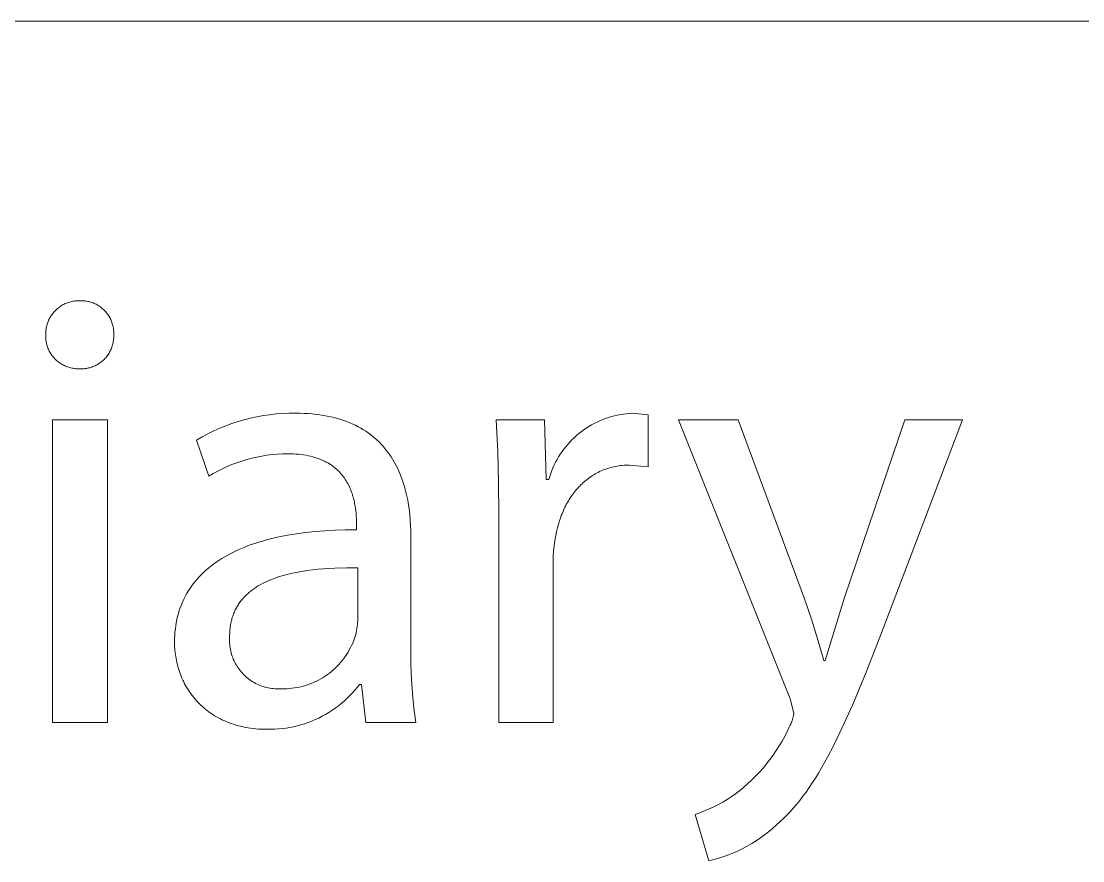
# Model space of a CAD drawing. Header units: millimetres. Extents: x 0 to 4030, y -54 to 2762.
# Drawn here: x 3784.8 to 3853.4, y 342.8 to 397 of the extents above; entities that cross this region are included whole.
import ezdxf

# ---------------------------------------------------------------- set-up
doc = ezdxf.new("R2010")
doc.units = ezdxf.units.MM
doc.header["$MEASUREMENT"] = 0
doc.layers.add('Domyślny', color=7, linetype='Continuous', true_color=0x000000)

msp = doc.modelspace()

# ---------------------------------------------------------------- linework, layer by layer
at = {"layer": 'Domyślny', "color": 18, "lineweight": 15, "true_color": 0x000000}
for p, q in [((4026.418, 396.954), (2507.181, 396.954)), ((3787.114, 378.369), (3787.17, 378.417)), ((3787.17, 378.417), (3787.227, 378.464)), ((3787.227, 378.464), (3787.286, 378.509)), ((3787.286, 378.509), (3787.347, 378.551)), ((3787.347, 378.551), (3787.409, 378.592)), ((3787.409, 378.592), (3787.473, 378.63)), ((3787.473, 378.63), (3787.538, 378.666)), ((3787.538, 378.666), (3787.604, 378.7)), ((3787.604, 378.7), (3787.671, 378.731)), ((3787.671, 378.731), (3787.739, 378.761)), ((3787.739, 378.761), (3787.808, 378.787)), ((3787.808, 378.787), (3787.878, 378.812)), ((3787.878, 378.812), (3787.949, 378.834)), ((3787.949, 378.834), (3788.021, 378.853)), ((3788.021, 378.853), (3788.093, 378.87)), ((3788.093, 378.87), (3788.166, 378.884)), ((3788.166, 378.884), (3788.239, 378.896)), ((3788.239, 378.896), (3788.313, 378.905)), ((3788.313, 378.905), (3788.387, 378.912)), ((3788.387, 378.912), (3788.461, 378.916)), ((3788.461, 378.916), (3788.535, 378.918)), ((3788.535, 378.918), (3788.609, 378.917)), ((3788.609, 378.917), (3788.682, 378.919)), ((3788.682, 378.919), (3788.755, 378.918)), ((3788.755, 378.918), (3788.827, 378.915)), ((3788.827, 378.915), (3788.9, 378.91)), ((3788.9, 378.91), (3788.972, 378.902)), ((3788.972, 378.902), (3789.044, 378.891)), ((3789.044, 378.891), (3789.116, 378.878)), ((3789.116, 378.878), (3789.187, 378.863)), ((3789.187, 378.863), (3789.257, 378.845)), ((3789.257, 378.845), (3789.327, 378.824)), ((3789.327, 378.824), (3789.396, 378.801)), ((3789.396, 378.801), (3789.465, 378.776)), ((3789.465, 378.776), (3789.532, 378.748)), ((3789.532, 378.748), (3789.598, 378.718)), ((3789.598, 378.718), (3789.664, 378.686)), ((3789.664, 378.686), (3789.728, 378.652)), ((3789.728, 378.652), (3789.791, 378.615)), ((3789.791, 378.615), (3789.852, 378.576)), ((3789.852, 378.576), (3789.912, 378.535)), ((3789.912, 378.535), (3789.971, 378.492)), ((3789.971, 378.492), (3790.028, 378.447)), ((3790.028, 378.447), (3790.084, 378.4)), ((3790.084, 378.4), (3790.138, 378.351)), ((3786.593, 377.654), (3786.625, 377.721)), ((3786.625, 377.721), (3786.659, 377.787)), ((3786.659, 377.787), (3786.695, 377.852)), ((3786.695, 377.852), (3786.733, 377.916)), ((3786.733, 377.916), (3786.774, 377.978)), ((3786.774, 377.978), (3786.816, 378.039)), ((3786.816, 378.039), (3786.861, 378.098)), ((3786.861, 378.098), (3786.908, 378.155)), ((3786.908, 378.155), (3786.956, 378.211)), ((3786.956, 378.211), (3787.007, 378.266)), ((3787.007, 378.266), (3787.059, 378.318)), ((3787.059, 378.318), (3787.114, 378.369)), ((3790.138, 378.351), (3790.19, 378.301)), ((3790.19, 378.301), (3790.24, 378.248)), ((3790.24, 378.248), (3790.289, 378.194)), ((3790.289, 378.194), (3790.336, 378.138)), ((3790.336, 378.138), (3790.38, 378.081)), ((3790.38, 378.081), (3790.423, 378.022)), ((3790.423, 378.022), (3790.464, 377.961)), ((3790.464, 377.961), (3790.502, 377.899)), ((3790.502, 377.899), (3790.538, 377.836)), ((3790.538, 377.836), (3790.572, 377.772)), ((3790.572, 377.772), (3790.604, 377.707)), ((3786.42, 377.012), (3786.429, 377.086)), ((3786.429, 377.086), (3786.441, 377.159)), ((3786.441, 377.159), (3786.455, 377.232)), ((3786.455, 377.232), (3786.472, 377.304)), ((3786.472, 377.304), (3786.491, 377.376)), ((3786.491, 377.376), (3786.513, 377.447)), ((3786.513, 377.447), (3786.538, 377.517)), ((3786.538, 377.517), (3786.564, 377.586)), ((3786.564, 377.586), (3786.593, 377.654)), ((3790.604, 377.707), (3790.634, 377.64)), ((3790.634, 377.64), (3790.661, 377.572)), ((3790.661, 377.572), (3790.686, 377.504)), ((3790.686, 377.504), (3790.708, 377.435)), ((3790.708, 377.435), (3790.728, 377.365)), ((3790.728, 377.365), (3790.746, 377.294)), ((3790.746, 377.294), (3790.761, 377.223)), ((3790.761, 377.223), (3790.774, 377.151)), ((3790.774, 377.151), (3790.784, 377.079)), ((3790.784, 377.079), (3790.791, 377.007)), ((3786.406, 376.643), (3786.408, 376.716)), ((3786.407, 376.571), (3786.406, 376.643)), ((3786.407, 376.79), (3786.409, 376.864)), ((3786.408, 376.716), (3786.407, 376.79)), ((3786.41, 376.498), (3786.407, 376.571)), ((3786.409, 376.864), (3786.413, 376.938)), ((3786.416, 376.426), (3786.41, 376.498)), ((3786.413, 376.938), (3786.42, 377.012)), ((3786.424, 376.354), (3786.416, 376.426)), ((3786.435, 376.282), (3786.424, 376.354)), ((3790.782, 376.353), (3790.771, 376.281)), ((3790.79, 376.425), (3790.782, 376.353)), ((3790.795, 376.498), (3790.79, 376.425)), ((3790.791, 377.007), (3790.796, 376.934)), ((3790.798, 376.571), (3790.795, 376.498)), ((3790.796, 376.934), (3790.799, 376.861)), ((3790.799, 376.789), (3790.797, 376.716)), ((3790.797, 376.716), (3790.799, 376.643)), ((3790.799, 376.643), (3790.798, 376.571)), ((3790.799, 376.861), (3790.799, 376.789)), ((3786.448, 376.211), (3786.435, 376.282)), ((3786.463, 376.14), (3786.448, 376.211)), ((3786.482, 376.07), (3786.463, 376.14)), ((3786.502, 376), (3786.482, 376.07)), ((3786.525, 375.932), (3786.502, 376)), ((3786.55, 375.864), (3786.525, 375.932)), ((3786.578, 375.796), (3786.55, 375.864)), ((3786.608, 375.73), (3786.578, 375.796)), ((3786.64, 375.665), (3786.608, 375.73)), ((3786.674, 375.601), (3786.64, 375.665)), ((3790.567, 375.662), (3790.533, 375.598)), ((3790.599, 375.727), (3790.567, 375.662)), ((3790.629, 375.794), (3790.599, 375.727)), ((3790.656, 375.861), (3790.629, 375.794)), ((3790.681, 375.929), (3790.656, 375.861)), ((3790.704, 375.998), (3790.681, 375.929)), ((3790.725, 376.068), (3790.704, 375.998)), ((3790.743, 376.138), (3790.725, 376.068)), ((3790.758, 376.21), (3790.743, 376.138)), ((3790.771, 376.281), (3790.758, 376.21)), ((3786.711, 375.539), (3786.674, 375.601)), ((3786.749, 375.477), (3786.711, 375.539)), ((3786.79, 375.417), (3786.749, 375.477)), ((3786.833, 375.359), (3786.79, 375.417)), ((3786.878, 375.302), (3786.833, 375.359)), ((3786.924, 375.246), (3786.878, 375.302)), ((3786.973, 375.193), (3786.924, 375.246)), ((3787.024, 375.141), (3786.973, 375.193)), ((3787.076, 375.09), (3787.024, 375.141)), ((3787.13, 375.042), (3787.076, 375.09)), ((3787.185, 374.995), (3787.13, 375.042)), ((3787.243, 374.951), (3787.185, 374.995)), ((3790.021, 374.989), (3789.963, 374.945)), ((3790.076, 375.036), (3790.021, 374.989)), ((3790.13, 375.085), (3790.076, 375.036)), ((3790.183, 375.135), (3790.13, 375.085)), ((3790.233, 375.188), (3790.183, 375.135)), ((3790.282, 375.242), (3790.233, 375.188)), ((3790.329, 375.297), (3790.282, 375.242)), ((3790.374, 375.354), (3790.329, 375.297)), ((3790.417, 375.413), (3790.374, 375.354)), ((3790.457, 375.473), (3790.417, 375.413)), ((3790.496, 375.535), (3790.457, 375.473)), ((3790.533, 375.598), (3790.496, 375.535)), ((3787.301, 374.908), (3787.243, 374.951)), ((3787.361, 374.867), (3787.301, 374.908)), ((3787.423, 374.829), (3787.361, 374.867)), ((3787.486, 374.793), (3787.423, 374.829)), ((3787.55, 374.758), (3787.486, 374.793)), ((3787.615, 374.727), (3787.55, 374.758)), ((3787.681, 374.697), (3787.615, 374.727)), ((3787.748, 374.67), (3787.681, 374.697)), ((3787.816, 374.645), (3787.748, 374.67)), ((3787.885, 374.622), (3787.816, 374.645)), ((3787.955, 374.602), (3787.885, 374.622)), ((3788.025, 374.584), (3787.955, 374.602)), ((3788.096, 374.569), (3788.025, 374.584)), ((3788.167, 374.556), (3788.096, 374.569)), ((3788.239, 374.545), (3788.167, 374.556)), ((3788.311, 374.537), (3788.239, 374.545)), ((3788.383, 374.532), (3788.311, 374.537)), ((3788.456, 374.529), (3788.383, 374.532)), ((3788.528, 374.528), (3788.456, 374.529)), ((3788.601, 374.524), (3788.528, 374.528)), ((3788.674, 374.522), (3788.601, 374.524)), ((3788.746, 374.522), (3788.674, 374.522)), ((3788.819, 374.525), (3788.746, 374.522)), ((3788.892, 374.53), (3788.819, 374.525)), ((3788.964, 374.538), (3788.892, 374.53)), ((3789.036, 374.549), (3788.964, 374.538)), ((3789.108, 374.562), (3789.036, 374.549)), ((3789.179, 374.577), (3789.108, 374.562)), ((3789.249, 374.595), (3789.179, 374.577)), ((3789.319, 374.615), (3789.249, 374.595)), ((3789.388, 374.638), (3789.319, 374.615)), ((3789.456, 374.663), (3789.388, 374.638)), ((3789.524, 374.69), (3789.456, 374.663)), ((3789.59, 374.72), (3789.524, 374.69)), ((3789.655, 374.752), (3789.59, 374.72)), ((3789.72, 374.786), (3789.655, 374.752)), ((3789.783, 374.823), (3789.72, 374.786)), ((3789.844, 374.861), (3789.783, 374.823)), ((3789.904, 374.902), (3789.844, 374.861)), ((3789.963, 374.945), (3789.904, 374.902)), ((3800.461, 371.504), (3800.876, 371.564)), ((3800.876, 371.564), (3801.294, 371.609)), ((3801.294, 371.609), (3801.712, 371.64)), ((3801.712, 371.64), (3802.132, 371.656)), ((3802.132, 371.656), (3802.552, 371.658)), ((3802.552, 371.658), (3802.828, 371.655)), ((3802.828, 371.655), (3803.098, 371.646)), ((3803.098, 371.646), (3803.362, 371.631)), ((3803.362, 371.631), (3803.619, 371.611)), ((3803.619, 371.611), (3803.87, 371.585)), ((3803.87, 371.585), (3804.115, 371.554)), ((3804.115, 371.554), (3804.353, 371.517)), ((3823.328, 371.533), (3823.523, 371.571)), ((3823.523, 371.571), (3823.72, 371.602)), ((3823.72, 371.602), (3823.918, 371.626)), ((3823.918, 371.626), (3824.117, 371.644)), ((3824.117, 371.644), (3824.316, 371.655)), ((3824.316, 371.655), (3825.309, 371.561)), ((3825.309, 371.561), (3825.309, 368.206)), ((3786.837, 371.227), (3790.394, 371.227)), ((3786.837, 351.7), (3786.837, 371.227)), ((3790.394, 371.227), (3790.394, 351.7)), ((3798.033, 370.848), (3798.428, 370.992)), ((3798.428, 370.992), (3798.827, 371.123)), ((3798.827, 371.123), (3799.23, 371.239)), ((3799.23, 371.239), (3799.637, 371.342)), ((3799.637, 371.342), (3800.047, 371.43)), ((3800.047, 371.43), (3800.461, 371.504)), ((3804.353, 371.517), (3804.586, 371.475)), ((3804.586, 371.475), (3804.812, 371.428)), ((3804.812, 371.428), (3805.032, 371.376)), ((3805.032, 371.376), (3805.247, 371.319)), ((3805.247, 371.319), (3805.455, 371.257)), ((3805.455, 371.257), (3805.658, 371.19)), ((3805.658, 371.19), (3805.855, 371.118)), ((3805.855, 371.118), (3806.047, 371.042)), ((3806.047, 371.042), (3806.233, 370.961)), ((3806.233, 370.961), (3806.413, 370.876)), ((3806.413, 370.876), (3806.588, 370.787)), ((3815.601, 369.196), (3815.498, 371.226)), ((3815.498, 371.226), (3818.625, 371.226)), ((3818.625, 371.226), (3818.733, 367.387)), ((3821.484, 370.801), (3821.655, 370.902)), ((3821.655, 370.902), (3821.831, 370.997)), ((3821.831, 370.997), (3822.009, 371.086)), ((3822.009, 371.086), (3822.19, 371.169)), ((3822.19, 371.169), (3822.374, 371.245)), ((3822.374, 371.245), (3822.561, 371.316)), ((3822.561, 371.316), (3822.75, 371.38)), ((3822.75, 371.38), (3822.941, 371.437)), ((3822.941, 371.437), (3823.133, 371.488)), ((3823.133, 371.488), (3823.328, 371.533)), ((3834.479, 353.23), (3827.259, 371.227)), ((3827.259, 371.227), (3831.124, 371.227)), ((3831.124, 371.227), (3835.405, 359.685)), ((3837.995, 359.766), (3841.874, 371.227)), ((3845.618, 371.227), (3840.304, 357.31)), ((3841.874, 371.227), (3845.618, 371.227)), ((3796.513, 370.137), (3796.884, 370.334)), ((3796.884, 370.334), (3797.261, 370.519)), ((3797.261, 370.519), (3797.644, 370.69)), ((3797.644, 370.69), (3798.033, 370.848)), ((3806.588, 370.787), (3806.758, 370.693)), ((3806.758, 370.693), (3806.922, 370.595)), ((3806.922, 370.595), (3807.082, 370.493)), ((3807.082, 370.493), (3807.236, 370.387)), ((3807.236, 370.387), (3807.385, 370.278)), ((3807.385, 370.278), (3807.529, 370.164)), ((3820.533, 370.078), (3820.681, 370.212)), ((3820.681, 370.212), (3820.833, 370.341)), ((3820.833, 370.341), (3820.99, 370.464)), ((3820.99, 370.464), (3821.15, 370.582)), ((3821.15, 370.582), (3821.315, 370.694)), ((3821.315, 370.694), (3821.484, 370.801)), ((3796.15, 369.926), (3796.513, 370.137)), ((3796.942, 367.591), (3796.15, 369.926)), ((3807.529, 370.164), (3807.668, 370.047)), ((3807.668, 370.047), (3807.802, 369.927)), ((3807.802, 369.927), (3807.931, 369.803)), ((3807.931, 369.803), (3808.056, 369.676)), ((3808.056, 369.676), (3808.176, 369.545)), ((3808.176, 369.545), (3808.291, 369.411)), ((3819.866, 369.339), (3819.989, 369.496)), ((3819.989, 369.496), (3820.117, 369.648)), ((3820.117, 369.648), (3820.251, 369.796)), ((3820.251, 369.796), (3820.389, 369.94)), ((3820.389, 369.94), (3820.533, 370.078)), ((3800.034, 368.832), (3799.708, 368.757)), ((3800.363, 368.895), (3800.034, 368.832)), ((3800.693, 368.947), (3800.363, 368.895)), ((3801.026, 368.988), (3800.693, 368.947)), ((3801.359, 369.017), (3801.026, 368.988)), ((3801.693, 369.035), (3801.359, 369.017)), ((3802.028, 369.041), (3801.693, 369.035)), ((3802.213, 369.039), (3802.028, 369.041)), ((3802.393, 369.032), (3802.213, 369.039)), ((3802.568, 369.022), (3802.393, 369.032)), ((3802.737, 369.008), (3802.568, 369.022)), ((3802.902, 368.99), (3802.737, 369.008)), ((3803.062, 368.968), (3802.902, 368.99)), ((3803.217, 368.942), (3803.062, 368.968)), ((3803.367, 368.913), (3803.217, 368.942)), ((3803.513, 368.88), (3803.367, 368.913)), ((3803.654, 368.844), (3803.513, 368.88)), ((3803.791, 368.805), (3803.654, 368.844)), ((3803.923, 368.763), (3803.791, 368.805)), ((3808.291, 369.411), (3808.402, 369.274)), ((3808.402, 369.274), (3808.509, 369.135)), ((3808.509, 369.135), (3808.611, 368.992)), ((3808.611, 368.992), (3808.709, 368.847)), ((3808.709, 368.847), (3808.802, 368.698)), ((3815.655, 367.165), (3815.601, 369.196)), ((3819.428, 368.673), (3819.529, 368.845)), ((3819.529, 368.845), (3819.636, 369.013)), ((3819.636, 369.013), (3819.748, 369.178)), ((3819.748, 369.178), (3819.866, 369.339)), ((3798.126, 368.216), (3797.822, 368.075)), ((3798.434, 368.346), (3798.126, 368.216)), ((3798.747, 368.465), (3798.434, 368.346)), ((3799.064, 368.573), (3798.747, 368.465)), ((3799.384, 368.671), (3799.064, 368.573)), ((3799.708, 368.757), (3799.384, 368.671)), ((3804.051, 368.717), (3803.923, 368.763)), ((3804.175, 368.668), (3804.051, 368.717)), ((3804.294, 368.617), (3804.175, 368.668)), ((3804.41, 368.563), (3804.294, 368.617)), ((3804.521, 368.506), (3804.41, 368.563)), ((3804.628, 368.446), (3804.521, 368.506)), ((3804.731, 368.384), (3804.628, 368.446)), ((3804.831, 368.319), (3804.731, 368.384)), ((3804.926, 368.252), (3804.831, 368.319)), ((3805.018, 368.183), (3804.926, 368.252)), ((3805.107, 368.112), (3805.018, 368.183)), ((3805.191, 368.039), (3805.107, 368.112)), ((3808.802, 368.698), (3808.892, 368.548)), ((3808.892, 368.548), (3808.977, 368.395)), ((3808.977, 368.395), (3809.058, 368.239)), ((3809.058, 368.239), (3809.135, 368.081)), ((3819.085, 367.954), (3819.162, 368.138)), ((3819.162, 368.138), (3819.245, 368.319)), ((3819.245, 368.319), (3819.334, 368.498)), ((3819.334, 368.498), (3819.428, 368.673)), ((3822.772, 368.121), (3822.669, 368.089)), ((3822.876, 368.151), (3822.772, 368.121)), ((3822.982, 368.179), (3822.876, 368.151)), ((3823.088, 368.204), (3822.982, 368.179)), ((3823.196, 368.227), (3823.088, 368.204)), ((3823.305, 368.247), (3823.196, 368.227)), ((3823.415, 368.264), (3823.305, 368.247)), ((3823.527, 368.279), (3823.415, 368.264)), ((3823.639, 368.291), (3823.527, 368.279)), ((3823.753, 368.301), (3823.639, 368.291)), ((3823.868, 368.308), (3823.753, 368.301)), ((3823.984, 368.312), (3823.868, 368.308)), ((3824.101, 368.313), (3823.984, 368.312)), ((3825.309, 368.206), (3824.101, 368.313)), ((3797.229, 367.763), (3796.942, 367.591)), ((3797.523, 367.924), (3797.229, 367.763)), ((3797.822, 368.075), (3797.523, 367.924)), ((3805.273, 367.963), (3805.191, 368.039)), ((3805.35, 367.886), (3805.273, 367.963)), ((3805.425, 367.807), (3805.35, 367.886)), ((3805.496, 367.727), (3805.425, 367.807)), ((3805.564, 367.645), (3805.496, 367.727)), ((3805.629, 367.561), (3805.564, 367.645)), ((3805.69, 367.476), (3805.629, 367.561)), ((3805.749, 367.39), (3805.69, 367.476)), ((3809.135, 368.081), (3809.209, 367.921)), ((3809.209, 367.921), (3809.278, 367.759)), ((3809.278, 367.759), (3809.344, 367.595)), ((3809.344, 367.595), (3809.407, 367.429)), ((3809.407, 367.429), (3809.465, 367.261)), ((3818.894, 367.387), (3818.951, 367.578)), ((3818.951, 367.578), (3819.015, 367.767)), ((3819.015, 367.767), (3819.085, 367.954)), ((3821.449, 367.452), (3821.364, 367.388)), ((3821.535, 367.514), (3821.449, 367.452)), ((3821.622, 367.574), (3821.535, 367.514)), ((3821.71, 367.632), (3821.622, 367.574)), ((3821.8, 367.688), (3821.71, 367.632)), ((3821.891, 367.742), (3821.8, 367.688)), ((3821.984, 367.793), (3821.891, 367.742)), ((3822.078, 367.842), (3821.984, 367.793)), ((3822.173, 367.889), (3822.078, 367.842)), ((3822.27, 367.934), (3822.173, 367.889)), ((3822.368, 367.976), (3822.27, 367.934)), ((3822.467, 368.016), (3822.368, 367.976)), ((3822.567, 368.053), (3822.467, 368.016)), ((3822.669, 368.089), (3822.567, 368.053)), ((3805.805, 367.303), (3805.749, 367.39)), ((3805.858, 367.214), (3805.805, 367.303)), ((3805.908, 367.125), (3805.858, 367.214)), ((3805.955, 367.034), (3805.908, 367.125)), ((3806, 366.943), (3805.955, 367.034)), ((3806.042, 366.851), (3806, 366.943)), ((3806.082, 366.759), (3806.042, 366.851)), ((3806.119, 366.666), (3806.082, 366.759)), ((3809.465, 367.261), (3809.52, 367.091)), ((3809.52, 367.091), (3809.572, 366.92)), ((3809.572, 366.92), (3809.62, 366.748)), ((3809.62, 366.748), (3809.665, 366.573)), ((3815.66, 365.133), (3815.655, 367.165)), ((3818.733, 367.387), (3818.894, 367.387)), ((3820.741, 366.8), (3820.67, 366.718)), ((3820.814, 366.88), (3820.741, 366.8)), ((3820.888, 366.959), (3820.814, 366.88)), ((3820.964, 367.035), (3820.888, 366.959)), ((3821.041, 367.11), (3820.964, 367.035)), ((3821.12, 367.182), (3821.041, 367.11)), ((3821.2, 367.253), (3821.12, 367.182)), ((3821.281, 367.321), (3821.2, 367.253)), ((3821.364, 367.388), (3821.281, 367.321)), ((3806.154, 366.573), (3806.119, 366.666)), ((3806.187, 366.479), (3806.154, 366.573)), ((3806.217, 366.385), (3806.187, 366.479)), ((3806.246, 366.291), (3806.217, 366.385)), ((3806.272, 366.197), (3806.246, 366.291)), ((3806.296, 366.103), (3806.272, 366.197)), ((3806.318, 366.009), (3806.296, 366.103)), ((3809.665, 366.573), (3809.706, 366.398)), ((3809.706, 366.398), (3809.745, 366.221)), ((3809.745, 366.221), (3809.78, 366.043)), ((3820.215, 366.093), (3820.156, 365.996)), ((3820.275, 366.187), (3820.215, 366.093)), ((3820.337, 366.28), (3820.275, 366.187)), ((3820.401, 366.371), (3820.337, 366.28)), ((3820.466, 366.46), (3820.401, 366.371)), ((3820.532, 366.548), (3820.466, 366.46)), ((3820.601, 366.634), (3820.532, 366.548)), ((3820.67, 366.718), (3820.601, 366.634)), ((3806.339, 365.915), (3806.318, 366.009)), ((3806.374, 365.729), (3806.339, 365.915)), ((3806.403, 365.546), (3806.374, 365.729)), ((3806.426, 365.365), (3806.403, 365.546)), ((3809.78, 366.043), (3809.812, 365.865)), ((3809.812, 365.865), (3809.868, 365.504)), ((3809.868, 365.504), (3809.912, 365.141)), ((3819.838, 365.386), (3819.791, 365.279)), ((3819.887, 365.492), (3819.838, 365.386)), ((3819.938, 365.596), (3819.887, 365.492)), ((3819.99, 365.698), (3819.938, 365.596)), ((3820.044, 365.799), (3819.99, 365.698)), ((3820.099, 365.899), (3820.044, 365.799)), ((3820.156, 365.996), (3820.099, 365.899)), ((3806.444, 365.188), (3806.426, 365.365)), ((3806.456, 365.015), (3806.444, 365.188)), ((3806.465, 364.847), (3806.456, 365.015)), ((3806.469, 364.686), (3806.465, 364.847)), ((3806.47, 364.531), (3806.469, 364.686)), ((3809.912, 365.141), (3809.946, 364.775)), ((3809.946, 364.775), (3809.969, 364.408)), ((3815.66, 351.699), (3815.66, 365.133)), ((3819.581, 364.722), (3819.509, 364.49)), ((3819.66, 364.949), (3819.581, 364.722)), ((3819.702, 365.06), (3819.66, 364.949)), ((3819.746, 365.17), (3819.702, 365.06)), ((3819.791, 365.279), (3819.746, 365.17)), ((3803.187, 363.957), (3803.804, 364.022)), ((3803.804, 364.022), (3804.441, 364.071)), ((3804.441, 364.071), (3805.098, 364.106)), ((3805.098, 364.106), (3805.774, 364.125)), ((3805.774, 364.125), (3806.47, 364.129)), ((3806.47, 364.129), (3806.47, 364.531)), ((3809.969, 364.408), (3809.982, 364.04)), ((3809.982, 364.04), (3809.987, 363.672)), ((3819.387, 364.011), (3819.337, 363.764)), ((3819.445, 364.253), (3819.387, 364.011)), ((3819.509, 364.49), (3819.445, 364.253)), ((3799.918, 363.259), (3800.162, 363.337)), ((3800.162, 363.337), (3800.411, 363.411)), ((3800.411, 363.411), (3800.665, 363.482)), ((3800.665, 363.482), (3800.925, 363.55)), ((3800.925, 363.55), (3801.459, 363.674)), ((3801.459, 363.674), (3802.015, 363.783)), ((3802.015, 363.783), (3802.591, 363.877)), ((3802.591, 363.877), (3803.187, 363.957)), ((3809.987, 363.672), (3809.987, 356.372)), ((3819.283, 363.433), (3819.239, 363.101)), ((3819.337, 363.764), (3819.283, 363.433)), ((3798.361, 362.611), (3798.567, 362.714)), ((3798.567, 362.714), (3798.779, 362.814)), ((3798.779, 362.814), (3798.996, 362.91)), ((3798.996, 362.91), (3799.218, 363.002)), ((3799.218, 363.002), (3799.446, 363.091)), ((3799.446, 363.091), (3799.679, 363.177)), ((3799.679, 363.177), (3799.918, 363.259)), ((3819.207, 362.768), (3819.186, 362.434)), ((3819.239, 363.101), (3819.207, 362.768)), ((3797.24, 361.918), (3797.413, 362.042)), ((3797.413, 362.042), (3797.591, 362.163)), ((3797.591, 362.163), (3797.776, 362.28)), ((3797.776, 362.28), (3797.965, 362.394)), ((3797.965, 362.394), (3798.161, 362.504)), ((3798.161, 362.504), (3798.361, 362.611)), ((3819.186, 362.434), (3819.176, 362.1)), ((3819.176, 362.1), (3819.176, 351.699)), ((3796.458, 361.246), (3796.603, 361.387)), ((3796.603, 361.387), (3796.754, 361.525)), ((3796.754, 361.525), (3796.91, 361.66)), ((3796.91, 361.66), (3797.072, 361.791)), ((3797.072, 361.791), (3797.24, 361.918)), ((3802.237, 361.313), (3801.906, 361.231)), ((3802.575, 361.386), (3802.237, 361.313)), ((3802.921, 361.45), (3802.575, 361.386)), ((3803.272, 361.505), (3802.921, 361.45)), ((3803.629, 361.551), (3803.272, 361.505)), ((3803.989, 361.59), (3803.629, 361.551)), ((3804.353, 361.621), (3803.989, 361.59)), ((3804.719, 361.645), (3804.353, 361.621)), ((3805.086, 361.662), (3804.719, 361.645)), ((3805.821, 361.678), (3805.086, 361.662)), ((3806.551, 361.673), (3805.821, 361.678)), ((3806.551, 358.264), (3806.551, 361.673)), ((3795.818, 360.49), (3795.935, 360.648)), ((3795.935, 360.648), (3796.057, 360.802)), ((3796.057, 360.802), (3796.185, 360.954)), ((3796.185, 360.954), (3796.318, 361.102)), ((3796.318, 361.102), (3796.458, 361.246)), ((3800.263, 360.586), (3800.132, 360.51)), ((3800.398, 360.659), (3800.263, 360.586)), ((3800.536, 360.729), (3800.398, 360.659)), ((3800.677, 360.796), (3800.536, 360.729)), ((3800.821, 360.86), (3800.677, 360.796)), ((3800.968, 360.921), (3800.821, 360.86)), ((3801.118, 360.98), (3800.968, 360.921)), ((3801.27, 361.035), (3801.118, 360.98)), ((3801.426, 361.088), (3801.27, 361.035)), ((3801.583, 361.138), (3801.426, 361.088)), ((3801.743, 361.186), (3801.583, 361.138)), ((3801.906, 361.231), (3801.743, 361.186)), ((3795.41, 359.824), (3795.504, 359.996)), ((3795.504, 359.996), (3795.603, 360.164)), ((3795.603, 360.164), (3795.707, 360.328)), ((3795.707, 360.328), (3795.818, 360.49)), ((3799.319, 359.886), (3799.268, 359.835)), ((3799.37, 359.936), (3799.319, 359.886)), ((3799.423, 359.985), (3799.37, 359.936)), ((3799.477, 360.033), (3799.423, 359.985)), ((3799.531, 360.081), (3799.477, 360.033)), ((3799.587, 360.128), (3799.531, 360.081)), ((3799.644, 360.173), (3799.587, 360.128)), ((3799.76, 360.262), (3799.644, 360.173)), ((3799.881, 360.348), (3799.76, 360.262)), ((3800.005, 360.431), (3799.881, 360.348)), ((3800.132, 360.51), (3800.005, 360.431)), ((3795.096, 359.107), (3795.166, 359.291)), ((3795.166, 359.291), (3795.242, 359.472)), ((3795.242, 359.472), (3795.323, 359.65)), ((3795.323, 359.65), (3795.41, 359.824)), ((3798.787, 359.214), (3798.751, 359.152)), ((3798.825, 359.275), (3798.787, 359.214)), ((3798.864, 359.336), (3798.825, 359.275)), ((3798.904, 359.395), (3798.864, 359.336)), ((3798.946, 359.453), (3798.904, 359.395)), ((3798.988, 359.51), (3798.946, 359.453)), ((3799.032, 359.567), (3798.988, 359.51)), ((3799.077, 359.622), (3799.032, 359.567)), ((3799.123, 359.677), (3799.077, 359.622)), ((3799.17, 359.73), (3799.123, 359.677)), ((3799.219, 359.783), (3799.17, 359.73)), ((3799.268, 359.835), (3799.219, 359.783)), ((3835.405, 359.685), (3835.855, 358.367)), ((3836.734, 355.699), (3837.995, 359.766)), ((3794.878, 358.337), (3794.923, 358.534)), ((3794.923, 358.534), (3794.975, 358.728)), ((3794.975, 358.728), (3795.033, 358.919)), ((3795.033, 358.919), (3795.096, 359.107)), ((3798.481, 358.55), (3798.457, 358.478)), ((3798.505, 358.621), (3798.481, 358.55)), ((3798.531, 358.691), (3798.505, 358.621)), ((3798.559, 358.76), (3798.531, 358.691)), ((3798.587, 358.828), (3798.559, 358.76)), ((3798.618, 358.895), (3798.587, 358.828)), ((3798.649, 358.96), (3798.618, 358.895)), ((3798.682, 359.025), (3798.649, 358.96)), ((3798.716, 359.089), (3798.682, 359.025)), ((3798.751, 359.152), (3798.716, 359.089)), ((3794.777, 357.727), (3794.804, 357.933)), ((3794.804, 357.933), (3794.838, 358.137)), ((3794.838, 358.137), (3794.878, 358.337)), ((3798.323, 357.864), (3798.312, 357.783)), ((3798.334, 357.945), (3798.323, 357.864)), ((3798.347, 358.024), (3798.334, 357.945)), ((3798.362, 358.102), (3798.347, 358.024)), ((3798.378, 358.18), (3798.362, 358.102)), ((3798.396, 358.256), (3798.378, 358.18)), ((3798.415, 358.331), (3798.396, 358.256)), ((3798.435, 358.405), (3798.415, 358.331)), ((3798.457, 358.478), (3798.435, 358.405)), ((3806.504, 357.756), (3806.522, 357.882)), ((3806.522, 357.882), (3806.536, 358.009)), ((3806.536, 358.009), (3806.546, 358.136)), ((3806.546, 358.136), (3806.551, 358.264)), ((3835.855, 358.367), (3836.271, 357.038)), ((3794.731, 357.088), (3794.74, 357.304)), ((3794.74, 357.304), (3794.755, 357.517)), ((3794.755, 357.517), (3794.777, 357.727)), ((3798.277, 357.163), (3798.273, 357.054)), ((3798.284, 357.271), (3798.277, 357.163)), ((3798.285, 357.359), (3798.284, 357.271)), ((3798.287, 357.446), (3798.285, 357.359)), ((3798.291, 357.532), (3798.287, 357.446)), ((3798.297, 357.617), (3798.291, 357.532)), ((3798.304, 357.7), (3798.297, 357.617)), ((3798.312, 357.783), (3798.304, 357.7)), ((3806.35, 357.137), (3806.389, 357.258)), ((3806.389, 357.258), (3806.424, 357.381)), ((3806.424, 357.381), (3806.455, 357.505)), ((3806.455, 357.505), (3806.482, 357.63)), ((3806.482, 357.63), (3806.504, 357.756)), ((3840.304, 357.31), (3839.382, 354.948)), ((3794.727, 356.868), (3794.731, 357.088)), ((3794.729, 356.736), (3794.727, 356.868)), ((3794.733, 356.604), (3794.729, 356.736)), ((3794.741, 356.472), (3794.733, 356.604)), ((3794.751, 356.341), (3794.741, 356.472)), ((3798.273, 357.054), (3798.274, 356.946)), ((3798.274, 356.946), (3798.278, 356.838)), ((3798.278, 356.838), (3798.286, 356.729)), ((3798.286, 356.729), (3798.297, 356.622)), ((3798.297, 356.622), (3798.312, 356.514)), ((3798.312, 356.514), (3798.331, 356.408)), ((3806.012, 356.382), (3806.09, 356.528)), ((3806.09, 356.528), (3806.163, 356.677)), ((3806.163, 356.677), (3806.23, 356.828)), ((3806.23, 356.828), (3806.293, 356.981)), ((3806.293, 356.981), (3806.35, 357.137)), ((3836.271, 357.038), (3836.653, 355.699)), ((3794.764, 356.21), (3794.751, 356.341)), ((3794.781, 356.079), (3794.764, 356.21)), ((3794.8, 355.948), (3794.781, 356.079)), ((3794.822, 355.818), (3794.8, 355.948)), ((3794.847, 355.689), (3794.822, 355.818)), ((3798.331, 356.408), (3798.354, 356.302)), ((3798.354, 356.302), (3798.38, 356.196)), ((3798.38, 356.196), (3798.41, 356.092)), ((3798.41, 356.092), (3798.444, 355.989)), ((3798.444, 355.989), (3798.481, 355.887)), ((3798.481, 355.887), (3798.521, 355.787)), ((3798.521, 355.787), (3798.565, 355.687)), ((3805.552, 355.695), (3805.653, 355.826)), ((3805.653, 355.826), (3805.75, 355.96)), ((3805.75, 355.96), (3805.842, 356.098)), ((3805.842, 356.098), (3805.93, 356.238)), ((3805.93, 356.238), (3806.012, 356.382)), ((3809.987, 356.372), (3809.987, 355.434)), ((3794.875, 355.56), (3794.847, 355.689)), ((3794.906, 355.431), (3794.875, 355.56)), ((3794.94, 355.304), (3794.906, 355.431)), ((3794.977, 355.177), (3794.94, 355.304)), ((3795.017, 355.052), (3794.977, 355.177)), ((3798.565, 355.687), (3798.612, 355.59)), ((3798.612, 355.59), (3798.663, 355.494)), ((3798.663, 355.494), (3798.717, 355.4)), ((3798.717, 355.4), (3798.774, 355.308)), ((3798.774, 355.308), (3798.834, 355.218)), ((3798.834, 355.218), (3798.898, 355.13)), ((3798.898, 355.13), (3798.964, 355.044)), ((3804.856, 354.988), (3804.982, 355.096)), ((3804.982, 355.096), (3805.104, 355.208)), ((3805.104, 355.208), (3805.222, 355.324)), ((3805.222, 355.324), (3805.336, 355.444)), ((3805.336, 355.444), (3805.446, 355.567)), ((3805.446, 355.567), (3805.552, 355.695)), ((3809.987, 355.434), (3810.019, 354.497)), ((3836.653, 355.699), (3836.734, 355.699)), ((3795.06, 354.927), (3795.017, 355.052)), ((3795.106, 354.803), (3795.06, 354.927)), ((3795.154, 354.68), (3795.106, 354.803)), ((3795.206, 354.558), (3795.154, 354.68)), ((3795.26, 354.438), (3795.206, 354.558)), ((3795.318, 354.318), (3795.26, 354.438)), ((3798.964, 355.044), (3799.033, 354.961)), ((3799.033, 354.961), (3799.105, 354.88)), ((3799.105, 354.88), (3799.18, 354.801)), ((3799.18, 354.801), (3799.258, 354.725)), ((3799.258, 354.725), (3799.338, 354.652)), ((3799.338, 354.652), (3799.42, 354.582)), ((3799.42, 354.582), (3799.505, 354.515)), ((3799.505, 354.515), (3799.593, 354.45)), ((3799.593, 354.45), (3799.682, 354.389)), ((3803.883, 354.363), (3804.031, 354.438)), ((3804.031, 354.438), (3804.176, 354.517)), ((3804.176, 354.517), (3804.318, 354.602)), ((3804.318, 354.602), (3804.457, 354.692)), ((3804.457, 354.692), (3804.594, 354.786)), ((3804.594, 354.786), (3804.726, 354.885)), ((3804.726, 354.885), (3804.856, 354.988)), ((3810.019, 354.497), (3810.084, 353.562)), ((3839.382, 354.948), (3838.519, 352.869)), ((3795.378, 354.2), (3795.318, 354.318)), ((3795.441, 354.084), (3795.378, 354.2)), ((3795.508, 353.968), (3795.441, 354.084)), ((3795.577, 353.855), (3795.508, 353.968)), ((3795.649, 353.743), (3795.577, 353.855)), ((3795.724, 353.632), (3795.649, 353.743)), ((3799.682, 354.389), (3799.773, 354.331)), ((3799.773, 354.331), (3799.867, 354.276)), ((3799.867, 354.276), (3799.962, 354.224)), ((3799.962, 354.224), (3800.059, 354.175)), ((3800.059, 354.175), (3800.158, 354.13)), ((3800.158, 354.13), (3800.258, 354.089)), ((3800.258, 354.089), (3800.359, 354.05)), ((3800.359, 354.05), (3800.462, 354.016)), ((3800.462, 354.016), (3800.566, 353.985)), ((3800.566, 353.985), (3800.671, 353.957)), ((3800.671, 353.957), (3800.776, 353.933)), ((3800.776, 353.933), (3800.883, 353.913)), ((3800.883, 353.913), (3800.99, 353.896)), ((3800.99, 353.896), (3801.098, 353.884)), ((3801.098, 353.884), (3801.206, 353.875)), ((3801.206, 353.875), (3801.314, 353.869)), ((3801.314, 353.869), (3801.422, 353.868)), ((3801.422, 353.868), (3801.531, 353.87)), ((3801.531, 353.87), (3801.639, 353.875)), ((3801.639, 353.875), (3801.805, 353.874)), ((3801.805, 353.874), (3801.97, 353.879)), ((3801.97, 353.879), (3802.135, 353.889)), ((3802.135, 353.889), (3802.3, 353.904)), ((3802.3, 353.904), (3802.464, 353.925)), ((3802.464, 353.925), (3802.628, 353.952)), ((3802.628, 353.952), (3802.79, 353.985)), ((3802.79, 353.985), (3802.951, 354.023)), ((3802.951, 354.023), (3803.111, 354.066)), ((3803.111, 354.066), (3803.27, 354.115)), ((3803.27, 354.115), (3803.426, 354.169)), ((3803.426, 354.169), (3803.581, 354.228)), ((3803.581, 354.228), (3803.733, 354.293)), ((3803.733, 354.293), (3803.883, 354.363)), ((3806.363, 353.774), (3806.199, 353.59)), ((3806.521, 353.963), (3806.363, 353.774)), ((3806.672, 354.157), (3806.521, 353.963)), ((3806.806, 354.157), (3806.672, 354.157)), ((3807.074, 351.701), (3806.806, 354.157)), ((3795.801, 353.523), (3795.724, 353.632)), ((3795.882, 353.416), (3795.801, 353.523)), ((3795.966, 353.311), (3795.882, 353.416)), ((3796.052, 353.207), (3795.966, 353.311)), ((3796.142, 353.106), (3796.052, 353.207)), ((3796.234, 353.006), (3796.142, 353.106)), ((3805.671, 353.074), (3805.483, 352.915)), ((3805.852, 353.24), (3805.671, 353.074)), ((3806.029, 353.412), (3805.852, 353.24)), ((3806.199, 353.59), (3806.029, 353.412)), ((3810.084, 353.562), (3810.18, 352.63)), ((3834.721, 352.304), (3834.479, 353.23)), ((3796.329, 352.909), (3796.234, 353.006)), ((3796.427, 352.814), (3796.329, 352.909)), ((3796.528, 352.721), (3796.427, 352.814)), ((3796.632, 352.63), (3796.528, 352.721)), ((3796.739, 352.541), (3796.632, 352.63)), ((3796.848, 352.455), (3796.739, 352.541)), ((3796.961, 352.372), (3796.848, 352.455)), ((3797.076, 352.29), (3796.961, 352.372)), ((3804.89, 352.475), (3804.683, 352.342)), ((3805.093, 352.615), (3804.89, 352.475)), ((3805.291, 352.761), (3805.093, 352.615)), ((3805.483, 352.915), (3805.291, 352.761)), ((3810.18, 352.63), (3810.309, 351.701)), ((3838.519, 352.869), (3838.104, 351.928)), ((3790.394, 351.7), (3786.837, 351.7)), ((3797.194, 352.212), (3797.076, 352.29)), ((3797.315, 352.136), (3797.194, 352.212)), ((3797.439, 352.062), (3797.315, 352.136)), ((3797.566, 351.992), (3797.439, 352.062)), ((3797.696, 351.924), (3797.566, 351.992)), ((3797.828, 351.859), (3797.696, 351.924)), ((3797.964, 351.798), (3797.828, 351.859)), ((3798.102, 351.739), (3797.964, 351.798)), ((3798.243, 351.683), (3798.102, 351.739)), ((3798.387, 351.63), (3798.243, 351.683)), ((3803.356, 351.698), (3803.124, 351.617)), ((3803.586, 351.786), (3803.356, 351.698)), ((3803.813, 351.882), (3803.586, 351.786)), ((3804.036, 351.986), (3803.813, 351.882)), ((3804.256, 352.097), (3804.036, 351.986)), ((3804.471, 352.216), (3804.256, 352.097)), ((3804.683, 352.342), (3804.471, 352.216)), ((3810.309, 351.701), (3807.074, 351.701)), ((3819.176, 351.699), (3815.66, 351.699)), ((3834.514, 351.592), (3834.548, 351.668)), ((3834.548, 351.668), (3834.579, 351.744)), ((3834.579, 351.744), (3834.608, 351.822)), ((3834.608, 351.822), (3834.633, 351.9)), ((3834.633, 351.9), (3834.656, 351.98)), ((3834.656, 351.98), (3834.677, 352.06)), ((3834.677, 352.06), (3834.694, 352.141)), ((3834.694, 352.141), (3834.709, 352.222)), ((3834.709, 352.222), (3834.721, 352.304)), ((3838.104, 351.928), (3837.697, 351.05)), ((3798.534, 351.581), (3798.387, 351.63)), ((3798.683, 351.535), (3798.534, 351.581)), ((3798.836, 351.492), (3798.683, 351.535)), ((3798.991, 351.452), (3798.836, 351.492)), ((3799.149, 351.416), (3798.991, 351.452)), ((3799.31, 351.384), (3799.149, 351.416)), ((3799.474, 351.355), (3799.31, 351.384)), ((3799.641, 351.33), (3799.474, 351.355)), ((3799.81, 351.308), (3799.641, 351.33)), ((3799.982, 351.29), (3799.81, 351.308)), ((3800.157, 351.277), (3799.982, 351.29)), ((3800.335, 351.267), (3800.157, 351.277)), ((3800.516, 351.26), (3800.335, 351.267)), ((3800.7, 351.258), (3800.516, 351.26)), ((3800.946, 351.257), (3800.7, 351.258)), ((3801.192, 351.264), (3800.946, 351.257)), ((3801.438, 351.279), (3801.192, 351.264)), ((3801.683, 351.303), (3801.438, 351.279)), ((3801.927, 351.335), (3801.683, 351.303)), ((3802.17, 351.375), (3801.927, 351.335)), ((3802.411, 351.423), (3802.17, 351.375)), ((3802.651, 351.48), (3802.411, 351.423)), ((3802.888, 351.545), (3802.651, 351.48)), ((3803.124, 351.617), (3802.888, 351.545)), ((3834.128, 350.804), (3834.289, 351.122)), ((3834.289, 351.122), (3834.439, 351.445)), ((3834.439, 351.445), (3834.478, 351.518)), ((3834.478, 351.518), (3834.514, 351.592)), ((3837.697, 351.05), (3837.296, 350.232)), ((3833.776, 350.185), (3833.957, 350.492)), ((3833.957, 350.492), (3834.128, 350.804)), ((3833.384, 349.59), (3833.585, 349.884)), ((3833.585, 349.884), (3833.776, 350.185)), ((3837.296, 350.232), (3836.898, 349.47)), ((3832.727, 348.748), (3832.955, 349.022)), ((3832.955, 349.022), (3833.174, 349.302)), ((3833.174, 349.302), (3833.384, 349.59)), ((3836.898, 349.47), (3836.502, 348.763)), ((3832.244, 348.224), (3832.49, 348.482)), ((3832.49, 348.482), (3832.727, 348.748)), ((3836.304, 348.428), (3836.106, 348.106)), ((3836.502, 348.763), (3836.304, 348.428)), ((3831.46, 347.499), (3831.729, 347.732)), ((3831.729, 347.732), (3831.991, 347.974)), ((3831.991, 347.974), (3832.244, 348.224)), ((3835.907, 347.796), (3835.707, 347.498)), ((3836.106, 348.106), (3835.907, 347.796)), ((3830.406, 346.734), (3830.679, 346.911)), ((3830.679, 346.911), (3830.946, 347.098)), ((3830.946, 347.098), (3831.206, 347.294)), ((3831.206, 347.294), (3831.46, 347.499)), ((3835.302, 346.935), (3835.098, 346.67)), ((3835.505, 347.211), (3835.302, 346.935)), ((3835.707, 347.498), (3835.505, 347.211)), ((3829.257, 346.121), (3829.552, 346.259)), ((3829.552, 346.259), (3829.842, 346.407)), ((3829.842, 346.407), (3830.127, 346.566)), ((3830.127, 346.566), (3830.406, 346.734)), ((3834.891, 346.415), (3834.682, 346.171)), ((3835.098, 346.67), (3834.891, 346.415)), ((3828.346, 345.768), (3828.654, 345.875)), ((3829.232, 342.775), (3828.346, 345.768)), ((3828.654, 345.875), (3828.958, 345.993)), ((3828.958, 345.993), (3829.257, 346.121)), ((3834.039, 345.492), (3833.818, 345.284)), ((3834.256, 345.709), (3834.039, 345.492)), ((3834.471, 345.935), (3834.256, 345.709)), ((3834.682, 346.171), (3834.471, 345.935)), ((3833.345, 344.862), (3833.09, 344.649)), ((3833.593, 345.084), (3833.345, 344.862)), ((3833.818, 345.284), (3833.593, 345.084)), ((3832.557, 344.251), (3832.28, 344.066)), ((3832.827, 344.445), (3832.557, 344.251)), ((3833.09, 344.649), (3832.827, 344.445)), ((3831.415, 343.569), (3831.116, 343.423)), ((3831.709, 343.724), (3831.415, 343.569)), ((3831.998, 343.89), (3831.709, 343.724)), ((3832.28, 344.066), (3831.998, 343.89)), ((3829.555, 342.856), (3829.232, 342.775)), ((3829.874, 342.948), (3829.555, 342.856)), ((3830.191, 343.05), (3829.874, 342.948)), ((3830.503, 343.164), (3830.191, 343.05)), ((3830.812, 343.288), (3830.503, 343.164)), ((3831.116, 343.423), (3830.812, 343.288))]:
    msp.add_line(p, q, dxfattribs=at)

doc.saveas('drawing.dxf')
